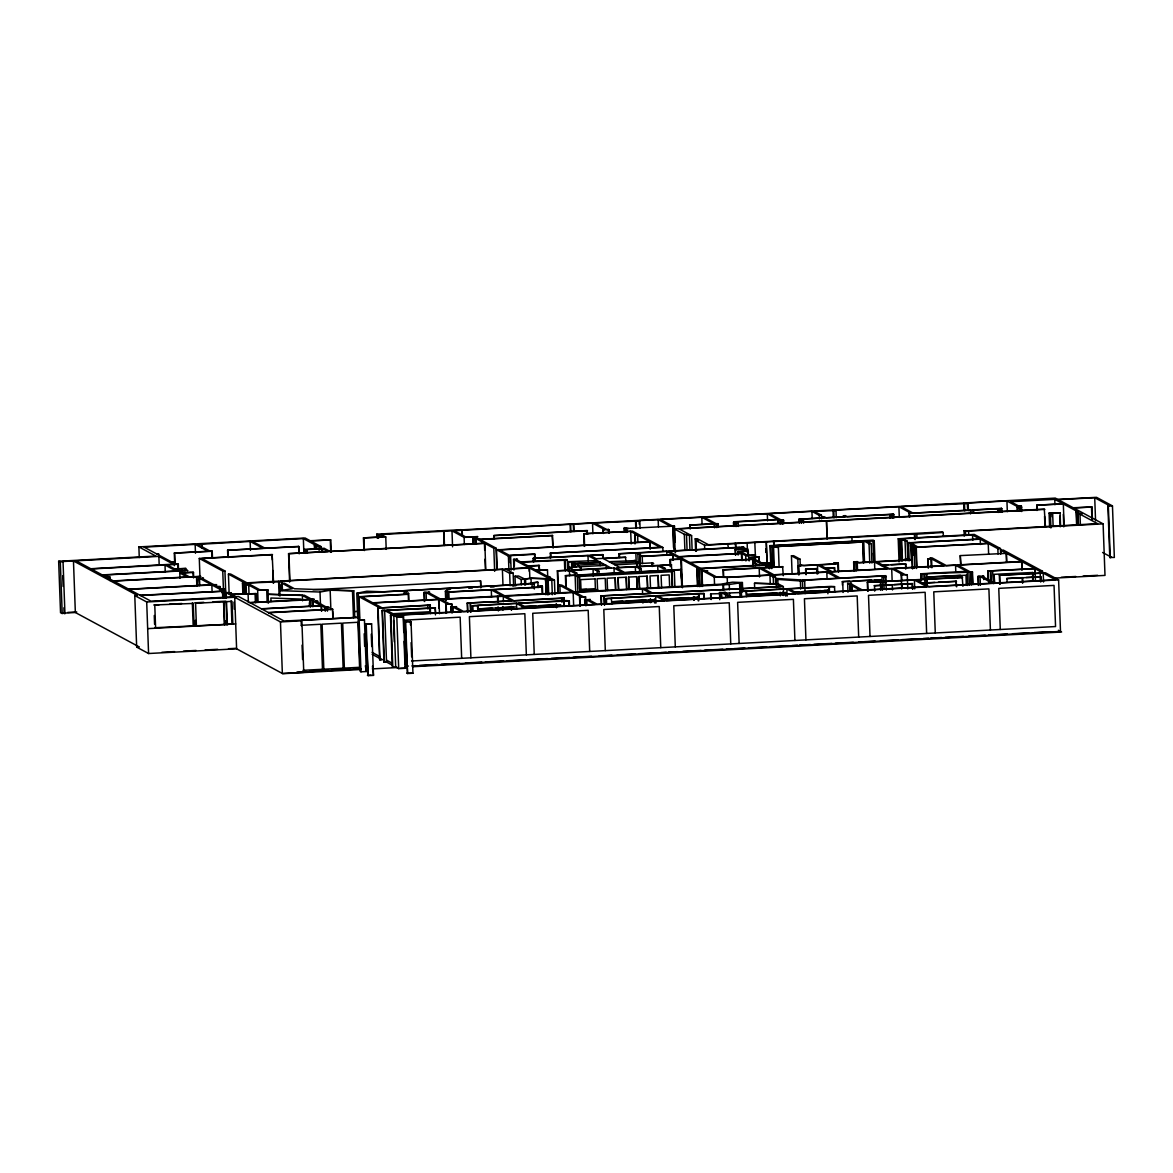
<?xml version="1.0" encoding="UTF-8"?>
<svg xmlns="http://www.w3.org/2000/svg" width="1173" height="1173" viewBox="0 0 1173 1173"><rect width="100%" height="100%" fill="white"/><g stroke="black" fill="none" stroke-linecap="round" stroke-linejoin="round"><path stroke-width="1.5" d="M229.146 593.699L228.427 574.14L257.635 589.887L268.001 589.975L268.397 603.171M231.902 594.462L256.359 593.611L256.682 602.497M282.444 590.415L282.18 583.304L292.253 588.743L279.731 590.635L320.024 592.028L330.17 590.239L353.777 590.781L354.745 617.438M357.692 618.171L356.783 593.289L366.782 591.221L383.204 591.793L524.595 584.227L536.12 582.189L537.923 582.248L538.114 587.585M524.419 579.198L530.592 578.113L549.536 578.758L529.478 567.952L505.9 569.213L513.144 573.113L513.598 585.562M515.328 585.078L515.006 576.192L521.179 579.521L531.002 578.333L549.961 578.993L551.031 579.565L545.665 580.356L546.046 591.016M545.885 594.784L545.665 580.356M537.923 582.248L530.519 583.553L534.126 583.685L534.331 589.022M545.357 580.562L554.433 580.107L554.946 594.33M356.783 593.289L534.126 583.685M754.694 588.597L754.488 583.26L776.159 584.007L780.778 586.5L653.112 593.333L644.607 588.758L729.269 584.491L742.406 582.541L742.67 589.638M754.488 583.26L778.227 583.831L783.344 586.588L783.667 595.473M139.264 557.571L138.883 546.911L305.141 538.011L321.255 546.706L321.387 550.254M376.841 537.747L376.709 534.184L461.048 529.683L462.191 530.299L462.382 535.621M461.429 529.873L1055.319 498.1L1103.104 523.862L1104.995 575.4L1053.897 578.142M174.63 561.955L174.308 553.069L207.929 551.266L195.158 544.389L144.074 547.131L172.739 562.571L170.554 562.688L158.868 556.383L76.084 560.811L151.024 601.206L233.808 596.778L226.184 592.673L226.389 598.01M227.841 557.336L227.577 550.225L262.899 548.334L250.142 541.457L197.563 544.404L210.114 551.163L212.225 551.266L212.489 558.377M316.241 549.037L316.109 545.489L303.352 538.598L252.312 541.34L265.083 548.216L298.646 546.413L299.291 553.729M376.709 534.184L382.691 536.853L363.454 537.879L363.923 550.328M475.622 544.111L475.358 536.999L464.097 537.366L451.986 530.841L381.108 534.448L385.756 536.955L386.21 549.389M574.11 531.574L573.846 524.463L570.107 524.331L454.171 530.724L465.901 537.043L477.807 536.633L474.977 536.794L475.241 543.905M573.568 531.266L573.304 524.155L592.526 523.129L604.579 529.639L602.834 529.727L602.966 533.275M640.062 528.085L639.798 520.973L594.711 523.011L606.764 529.522L608.89 529.624L609.022 533.187M639.3 524.199L639.168 520.636L658.17 519.624L670.56 526.296M689.959 528.598L689.827 525.049L713.829 523.759L701.806 517.293L660.355 519.507L673.111 526.384L674.035 551.266M777.89 522.982L777.758 519.419L767.303 513.789L703.991 517.176L716.762 524.052L716.894 527.601M821.613 518.803L821.481 515.24L819.297 515.358L811.936 511.399L769.488 513.671L782.244 520.548L782.376 524.096M836.246 517.689L835.997 510.578L814.121 511.281L821.481 515.24M909.295 516.868L909.163 513.305L910.908 513.217L898.899 506.736L835.205 510.152L835.997 510.578M968.399 510.622L968.136 503.51L901.084 506.619L913.093 513.1L1001.478 508.364L1001.977 512.132M967.549 508.408L967.344 503.085L1006.933 500.959L1018.941 507.44L1017.196 507.528L1017.328 511.091M1036.991 510.49L1036.8 505.152L1062.929 503.76L1054.747 499.346L1010.701 501.707L1021.712 507.645L1017.196 507.528M1057.738 499.405L1096.535 497.337L1112.459 505.915L1114.35 557.468L1109.79 557.439L1107.899 505.886L1109.731 505.798L1094.717 497.704L1058.193 499.654M310.171 540.724L330.727 539.903L331.182 552.336M310.625 540.973L330.727 539.903M363.454 537.879L385.756 536.955M1018.882 506.106L1021.478 506.208L1021.668 511.545M1019.278 506.325L1021.478 506.208M1036.8 505.152L1063.325 503.965L1077.576 511.648L1078.046 524.096M624.74 532.337L624.388 527.63L628.493 528.554M777.758 519.419L733.668 521.78L735.222 522.615L733.477 522.703L733.609 526.266M783.755 523.803L783.623 520.255L780.06 520.665L778.139 519.624L736.233 521.868L738.154 522.909L738.286 526.457M493.965 539.111L493.833 535.562L587.116 530.563L587.629 534.331M624.359 532.131L624.227 528.583L625.971 528.48L624.388 527.63M672.364 525.973L674.49 526.091L675.076 542.087M715.999 523.642L718.125 523.759L718.257 527.307M781.497 520.138L783.623 520.255M799.092 522.762L798.96 519.199L823.945 517.865L822.141 516.897L824.326 516.78L826.129 517.748L845.029 516.736L843.211 515.768L845.396 515.651L847.214 516.619L893.445 514.155L893.958 517.909M156.845 554.008L158.971 554.111L157.226 554.213M314.496 549.14L314.364 545.577L316.109 545.489M493.833 535.562L587.497 530.768M602.834 529.727L608.89 529.624M674.49 526.091L624.227 528.583M689.827 525.049L718.125 523.759M733.477 522.703L738.154 522.909M798.96 519.199L893.826 514.361M909.163 513.305L970.379 510.255L971.962 511.105L974.133 510.988L972.564 510.138L1001.845 508.569M174.308 553.069L212.225 551.266M227.577 550.225L299.027 546.618M314.364 545.577L321.255 546.706M476.135 543.935L475.945 538.598L478.129 538.495L495.988 548.114L496.78 569.448M361.357 669.475L282.737 673.683L236.609 648.816L148.575 653.522L136.669 647.1L134.778 595.547L137.388 595.415L73.459 560.958L62.198 561.559L63.049 562.014L64.94 613.567L60.541 612.805L58.65 561.266L155.848 556.061L138.883 546.911M479.669 539.316L552.336 535.431L553.172 548.07M584.242 546.193L583.787 533.744L632.511 531.134L662.833 547.468L662.965 551.031M675.164 552.014L674.314 528.906L1044.293 509.111L1045.48 527.176M480.036 539.521L552.718 535.636M583.787 533.744L630.707 531.457L649.681 541.677L649.945 548.788M1044.835 509.39L679.02 528.876L691.601 535.65L692.114 549.873M1073.207 507.748L1091.946 507.015L1092.4 519.448M58.65 561.266L63.049 562.014M1073.662 507.982L1091.946 507.015M1107.899 505.886L1112.459 505.915M304.511 553.026L304.379 549.477L322.135 548.524L322.267 552.087M307.077 553.113L306.945 549.565L322.604 548.729L327.868 551.559L288.558 553.656L289.599 582.101M304.379 549.477L307.223 549.712L307.355 553.26M635.004 543.92L634.666 535.035L637.1 534.903M199.938 576.207L199.293 558.436L272.151 554.536L273.573 583.186M484.698 550.298L484.434 543.187L330.038 551.442L324.1 548.231L322.135 548.524M1049.615 527.264L1049.087 513.041L1052.665 513.613L1053.119 526.061M272.532 554.741L201.844 558.524L224.937 570.972L225.92 598.201M288.558 553.656L484.816 543.392L493.818 548.231L495.988 548.114M634.666 535.035L637.628 535.196L637.892 542.293M1076.565 524.17L1076.096 511.736L1077.576 511.648M1060.539 525.269L1060.084 512.821L1051.99 513.261L1052.122 516.809M1076.096 511.736L1082.034 514.053L1079.981 514.17L1080.377 524.83M1049.087 513.041L1052.665 513.613M674.314 528.906L684.314 534.287L691.601 535.65M172.05 562.204L174.616 562.292L172.431 562.41M90.79 568.744L175.451 564.037L178.311 564.286L178.501 569.623M91.157 568.949L164.997 564.99L172.768 569.184L186.082 568.465L174.572 568.861L167.182 564.887L178.311 564.286M695.648 551.31L695.193 538.862L697.349 538.744L708.507 544.727L942.168 531.897L943.224 532.469L943.356 536.032M497.249 569.257L496.531 549.697L498.716 549.58L509.361 555.313L534.551 553.979L535.372 559.638M499.009 549.741L649.681 541.677M499.39 549.946L650.062 541.882L660.032 547.263L550.284 553.128L550.474 558.465M696.395 551.251L696 540.592L698.17 540.474L695.193 538.862M102.256 574.917L185.041 570.489M102.638 575.122L185.407 570.694M105.643 576.749L109.895 576.969L110.027 580.532M964.235 536.061L964.045 530.724L968.59 531.369L968.722 534.917M179.982 578.304L179.777 572.967L190.613 572.204L193.486 572.453L193.677 577.79M967.608 530.826L1097.62 523.671L1079.981 514.17M106.406 577.16L109.895 576.969M193.486 572.453L182.343 573.054L189.352 576.837L200.862 576.442L113.722 581.104M510.24 562.761L509.991 555.65L535.167 554.301M550.284 553.128L662.833 547.468M696 540.592L704.577 545.21L914.397 534.008L916.802 534.17L916.934 537.718M943.224 532.469L916.802 534.17M968.077 531.076L1103.104 523.862M199.293 558.436L222.753 571.09L224.937 570.972M964.045 530.724L968.59 531.369M496.531 549.697L508.408 556.105L510.607 555.987L511.12 570.21M228.427 574.14L230.612 574.022L259.658 589.682L268.001 589.975M513.95 570.034L513.554 559.374L517.484 559.169L516.12 559.462L554.433 580.107M533.334 561.882L533.216 558.319L602.658 554.609L603.157 558.363M619.197 557.278L619.065 553.729L743.858 547.058L741.629 547.395L747.7 549.111L748.125 556.266M770.778 565.137L770.06 545.65L873.137 540.137L874.237 540.724L875.014 561.984M899.046 561.823L898.21 538.788L974.264 534.419L1000.481 548.553L1000.672 553.876M113.341 580.899L187.167 576.955L179.777 572.967M533.216 558.319L587.996 555.606L596.778 560.342M603.025 554.814L590.18 555.503L596.177 558.729L625.429 557.16L625.942 560.914M619.065 553.729L635.854 553.055L640.077 554.037L640.399 562.923M672.935 559.961L672.745 554.624L666.748 551.398L638.024 552.938L640.077 554.037M770.06 545.65L774.723 546.794L772.113 546.926L772.816 566.412M871.95 563.099L871.231 543.612L869.046 543.715L863.739 540.856L774.942 545.606L778.388 547.468L779.107 566.955M910.072 542.718L979.851 538.979L972.534 535.035L902.755 538.774L907.242 541.193L907.961 560.679M874.237 540.724L872.873 540.797L874.046 562.278M898.21 538.788L907.242 541.193M873.269 541.017L867.038 541.354L871.231 543.612M862.873 541.985L776.027 546.574L862.873 541.985L863.607 561.97M199.777 585.415L199.527 578.304L203.457 578.084L202.079 578.392L221.961 589.095L222.093 592.658M735.339 554.873L735.148 549.565L742.817 549.155L739.738 547.498L668.933 551.281L701.425 568.788L702.07 586.515M735.148 549.565L747.7 549.111M772.113 546.926L778.388 547.468M640.238 567.072L639.945 555.269L644.021 556.163L672.745 554.624M520.753 561.955L566.192 559.521L567.321 560.137L567.717 570.796M521.12 562.16L567.321 560.137M625.81 557.366L603.303 558.568L619.799 567.453L671.279 564.697L671.85 570.239M639.945 555.269L642.217 556.486L673.111 554.829L680.839 558.993L681.557 578.553M738.14 555.034L738.008 551.486L745.442 550.914L748.301 551.163L748.433 554.697M748.301 551.163L740.574 551.574L747.524 555.313L755.632 555.108L745.705 555.635L741.805 553.524L679.299 556.867M908.225 560.386L907.579 542.659L909.764 542.556L910.747 543.084L911.392 560.797M911.861 560.606L911.274 544.653L913.459 544.536L918.092 547.029L987.871 543.304L980.217 539.184L910.439 542.908L910.571 546.457M907.579 542.659L910.747 543.084M568.187 570.606L567.864 561.706L570.342 561.764M567.864 561.706L597.16 560.547L610.869 567.937L557.322 570.796L558.113 592.13M571.837 569.022L571.574 561.911L572.571 562.175L572.761 567.512M678.918 556.662L741.424 553.319L741.615 558.641M574.125 566.779L574.462 563.201L575.562 563.788L575.694 567.351M528.099 565.914L539.037 565.327L539.785 570.958M574.946 563.465L600.077 562.116L600.195 565.679M575.019 563.509L600.151 562.16M609.08 561.691L635.194 560.606L634.285 560.386M528.656 566.207L539.595 565.621M573.993 563.216L575.562 563.788M670.164 566.691L669.9 559.58L680.839 558.993M636.631 561.647L638.127 562.175L636.631 561.647L636.763 565.195M669.9 559.58L681.396 559.286L698.551 568.538L696.806 568.641L697.466 586.353M128.678 589.169L211.463 584.74L199.527 578.304M213.647 584.623L216.653 584.682L214.029 584.828M242.855 593.743L242.474 583.084L244.776 582.952M246.96 582.834L529.096 567.747L529.228 571.295M577.937 565.078L603.142 563.773M612.071 563.289L637.276 561.999L637.408 565.547M129.059 589.374L211.844 584.946L219.776 589.213L221.961 589.095M242.474 583.084L245.157 583.157L245.553 593.831M247.342 583.04L281.652 581.72L281.975 590.606M513.144 573.113L509.654 573.304L502.396 569.404L280.772 581.251L281.652 581.72M911.274 544.653L916.274 547.351L988.238 543.51L997.856 548.685L1000.481 548.553M244.834 593.245L244.512 584.359L247.136 584.227M749.166 560.973L749.034 557.424L758.946 556.896L759.518 562.41M614.989 564.873L652.305 562.864L653.713 563.626L651.939 562.937L652.056 566.486M759.327 557.102L751.6 557.512L761.79 563.011L769.884 562.791L767.699 562.908L768.066 566.588M216.946 586.397L220.201 586.603L220.319 590.151M792.083 573.509L791.438 555.797L793.608 555.679L800.03 559.14L800.294 566.222M217.577 586.735L220.201 586.603M244.512 584.359L248.705 585.078L249.028 593.963M282.18 583.304L284.365 583.186L294.423 588.743L353.777 590.781M535.988 570.166L547.468 569.873L547.732 576.984M536.53 570.459L547.468 569.873M689.797 562.527L752.289 559.184L749.034 557.424M690.179 562.732L752.67 559.389L759.972 563.319L767.934 563.04M221.272 588.729L223.838 588.817L223.97 592.38M223.838 588.817L221.653 588.934L221.785 592.497M557.322 570.796L569.448 570.371L574.99 573.362L577.175 573.245L571.632 570.254L593.039 569.11L598.963 571.222L599.095 574.785M565.855 588.113L565.401 575.664L622.57 572.615L614.007 567.996L594.858 569.022L598.963 571.222M641.382 572.512L641.25 568.964L635.341 566.852L616.192 567.879L624.754 572.497L681.088 569.477L682.114 587.394M671.645 564.902L659.9 565.533L665.458 568.524L663.273 568.641L657.716 565.65L637.159 566.75L641.25 568.964M791.438 555.797L797.845 559.257L800.03 559.14M753.242 565.738L753.11 562.102L755.295 561.984L755.427 565.621M140.012 595.268L225.656 591.089L140.393 595.473M515.006 576.192L518.495 576.002L525.577 579.447L525.768 584.784M1000.833 553.759L1000.701 550.225L1003.326 550.078L1042.738 571.324L1040.128 571.471L1035.011 568.714L987.842 571.016L988.165 579.873M226.184 592.673L228.368 592.556L235.993 596.661L238.618 596.529L284.115 621.045L359.466 617.277L301.153 620.4L301.344 625.737M228.676 592.717L231.242 592.805L229.058 592.922M547.938 576.603L550.049 576.72L548.304 576.808M700.736 568.421L770.661 564.506L771.643 565.034L771.775 568.582M770.954 564.668L773.52 564.756L771.335 564.873L771.467 568.421M565.401 575.664L575.122 575.371L577.336 576.559L671.557 571.72L672.114 586.94M579.565 588.743L579.125 576.676L577.409 575.254L669.842 570.298L674.328 571.368L674.915 587.321M681.469 569.682L672.114 570.181L674.328 571.368M696.806 568.641L701.425 568.788M771.643 565.034L701.117 568.626L701.762 586.353M231.521 594.256L256.359 593.611M313 589.77L480.607 580.855L480.857 587.673M577.424 575.752L669.856 570.811L671.557 571.72M960.584 564.462L960.262 555.606L1006.507 553.348L1034.645 568.509L1034.835 573.817M836.158 562.893L838.284 563.011L838.607 571.867M853.959 570.811L853.636 561.955L857.258 561.588L859.061 562.556L906.318 560.034L904.779 559.198L906.964 559.096L912.359 559.932L876.7 561.838L889.207 568.582L944.089 565.65L931.582 558.905L927.711 558.891L928.034 567.747M702.539 586.324L701.953 570.371L704.137 570.254L716.278 576.808L727.773 577.219L771.702 574.873L759.18 568.128L723.067 569.829L723.33 576.925M836.54 563.099L838.284 563.011M853.636 561.955L855.762 562.072L856.085 570.928M931.23 567.395L930.893 558.539L927.711 558.891M705.134 570.796L707.73 570.884L705.501 571.002M723.067 569.829L782.596 566.647L783.3 575.708M798.637 574.667L798.314 565.811L801.438 565.415L800.279 564.799L803.989 565.503L835.484 563.817L833.68 562.849L835.865 562.732L838.035 563.905L838.24 571.662M782.978 566.852L761.365 568.011L773.887 574.755L829.971 571.75L817.449 565.005L798.314 565.811M838.035 563.905L819.634 564.887L832.156 571.632L887.037 568.7L874.515 561.955L857.258 562.879L855.073 561.706M134.778 595.547L146.698 601.984L234.717 597.262L280.464 621.925L301.872 620.781L303.763 672.334L282.356 673.478L280.464 621.925M607.585 590.518L607.071 578.23L615.209 577.82L615.649 590.078M618.538 589.887L618.083 577.629L626.221 577.233L626.675 589.491L626.221 577.233M629.007 589.33L628.567 577.072L636.69 576.676L637.144 588.934L636.631 576.647M639.505 588.773L639.065 576.515L647.188 576.119L647.643 588.377M658.097 575.488L658.552 587.746L658.17 575.532L650.033 575.928L650.531 588.216M805.778 574.477L805.587 569.213L816.745 568.612L817.244 572.336M827.097 568.055L834.384 567.673L834.883 571.383M884.354 564.99L887.888 564.814M891.421 564.624L905.527 563.861L906.04 567.585M805.587 569.213L817.112 568.817M825.645 568.362L834.751 567.879M881.202 565.386L905.908 564.066M159.117 604.725L153.883 605.004L193.252 603.435L194.073 626.162L193.178 625.678L192.343 602.951L193.252 603.435M169.616 604.154L181.844 603.509M194.674 602.819L203.779 602.336M212.885 601.852L225.641 601.163M403.483 591.735L407.119 591.544M446.986 589.418L450.623 589.213M468.745 588.245L472.367 588.054M490.49 587.087L494.126 586.896M512.249 585.928L515.871 585.723M406.503 593.377L408.629 593.479L408.893 600.591M424.303 601.324L423.966 592.438L429.655 592.13L428.277 592.438L449.728 603.992L451.854 604.095L452.177 612.995M445.696 600.18L445.373 591.295L446.737 591.001L450.637 591.808L539.419 587.057L537.703 586.133L539.888 586.016L541.97 587.145L493.466 589.74L513.965 600.781L563.832 597.893L564.345 601.646M540.269 586.221L542.395 586.324L542.644 593.435M557.996 592.394L557.732 585.283L561.662 585.078L583.48 596.837L585.606 596.94L585.928 605.84M406.884 593.582L408.629 593.479M423.966 592.438L426.092 592.556L438.599 599.286L438.922 608.171M445.373 591.295L448.819 592.13L491.296 589.858L502.455 595.869L440.784 599.168M540.636 586.427L542.395 586.324M504.639 595.752L572.365 592.13L559.858 585.4L557.732 585.283M249.79 602.555L309.599 599.344L309.863 606.456M311.783 599.227L314.335 599.315L312.165 599.432L312.355 604.769M359.876 619.74L359.026 596.705L405.653 594.212L403.952 593.289L406.122 593.171L408.219 594.3L361.592 596.793L382.075 607.834L430.08 605.048L430.579 608.802M67.741 612.423L76.744 611.939M250.172 602.746L312.458 599.594L312.722 606.705M701.953 570.371L714.254 576.999L727.216 577.468L769.943 575.181L773.242 576.969L775.426 576.852L775.69 583.934M802.552 580.107L838.079 578.216L826.818 572.145L772.127 575.063L775.426 576.852M901.729 589.007L901.201 574.829L902.946 574.741L891.7 568.67L829.003 572.028L840.264 578.098L885.483 575.679L886.377 590.048M920.981 580.87L920.732 573.788L966.816 571.324L955.555 565.254L893.885 568.553L905.131 574.623L907.257 574.726L907.785 588.905M63.899 607.775L64.09 613.112L75.351 612.511L138.561 646.572M912.638 568.128L914.823 568.011L914.031 546.559M1109.79 557.439L1111.623 557.336L1102.605 552.483M313.191 606.514L313 601.177L315.185 601.06L327.311 607.599L327.443 611.148M315.478 601.221L318.044 601.309L315.86 601.426M776.291 587.57L775.969 578.436L802.405 580.034L804.678 581.265L805.133 593.655M579.667 589.799L586.544 589.433M579.623 590.474L597.6 589.55M580.298 591.163L597.497 590.254M261.344 608.772L321.153 605.576L321.343 610.898M372.765 602.805L438.599 599.286M574.535 592.013L720.823 584.183L732.509 582.175L742.406 582.541M261.711 608.978L321.519 605.781L321.725 611.104M373.146 603.01L438.981 599.491L447.543 604.11L445.799 604.198L446.121 613.083M441.165 599.374L503.276 596.309L511.78 600.899L467.191 603.054L467.514 611.939M505.46 596.192L573.172 592.57L581.295 596.954L579.55 597.042L579.873 605.928M575.356 592.453L642.423 588.861L650.927 593.45L600.957 595.899L601.28 604.784M802.933 580.312L881.935 576.09L883.68 577.028L885.864 576.911L884.119 575.972L885.864 575.884M901.201 574.829L907.257 574.726M920.732 573.788L926.787 574.726L927.183 585.356M972.96 584.462L972.505 572.057L925.042 573.788L926.787 574.726M970.379 571.94L972.505 572.057M987.842 571.016L1034.645 568.509M775.969 578.436L777.772 579.403L804.678 581.265M326.622 607.233L329.188 607.321L327.003 607.438M313 601.177L325.126 607.717L327.311 607.599M842.449 585.18L842.317 581.632L849.56 581.251M853.182 581.06L871.29 580.092M874.911 579.902L880.718 579.814L842.317 581.632M960.526 575.313L925.937 577.16L966.376 575.225L966.699 584.066M268.338 612.541L332.516 609.11L333.22 618.2M268.72 612.746L332.883 609.315M1033.017 581.339L1032.695 572.497L994.03 574.33L994.733 583.392M383.556 659.637L379.612 659.622L377.721 608.069L379.905 607.951L359.026 596.705M427.969 608.948L427.837 605.385L430.447 605.239M445.799 604.198L451.854 604.095M467.191 603.054L561.97 598.435L562.102 601.984M561.72 601.778L561.588 598.23L564.213 598.083M579.55 597.042L585.606 596.94M600.957 595.899L783.344 586.588M377.721 608.069L427.837 605.385M847.976 592.233L847.654 583.377L851.583 583.157L850.22 583.465L862.536 590.092L926.714 586.661L914.397 580.019L867.302 582.321L867.624 591.177M867.302 582.321L962.227 577.248L962.93 586.309M978.282 585.254L977.959 576.398L983.634 576.104L982.256 576.398L994.572 583.04L1055.539 579.77L1043.222 573.128L999.352 575.254L999.675 584.11M999.352 575.254L1045.466 572.791L1058.603 579.873L1060.495 631.426L412.485 666.103M977.959 576.398L980.071 576.515L992.387 583.157L928.899 586.544L916.582 579.902L962.608 577.453L956.992 577.527M353.938 611.646L357.692 611.368M392.339 665.179L386.533 662.056L383.967 661.968L382.075 610.415L435.183 607.805L435.755 613.332M382.075 610.415L384.641 610.503L393.351 615.195L390.448 615.356L392.339 666.909L395.697 666.997L398.703 668.61L405.433 668.258L403.556 616.705L398.615 616.749L386.826 610.385L435.564 607.995M451.106 612.291L450.916 606.954L456.59 606.661L455.212 606.954L463.555 611.441L525.225 608.142L516.516 603.45L477.543 605.532L477.675 609.08M472.499 611.148L472.308 605.811L474.552 605.473L565.943 600.576L569.33 600.84L569.521 606.177M569.33 600.84L518.701 603.333L527.41 608.025L595.122 604.403L586.793 599.916L584.667 599.799L584.858 605.136M584.667 599.799L590.342 599.491L588.978 599.799L597.306 604.286L664.373 600.693L655.663 596.001L611.309 598.377L611.881 603.919M606.265 603.992L606.06 598.655L608.303 598.318L700.765 593.362L704.137 593.626L704.343 598.963M704.137 593.626L657.848 595.884L666.557 600.576L729.943 597.189L721.615 592.702L719.489 592.585L719.753 599.696M719.489 592.585L725.544 592.482L725.676 596.045M741.072 596.778L740.881 591.441L743.125 591.104L831.173 586.383L834.546 586.661L834.736 591.984M746.248 594.726L746.116 591.163L786.848 588.978L795.573 593.685L732.128 597.072L723.8 592.585L725.544 592.482M834.546 586.661L789.033 588.861L797.757 593.567L860.352 590.21L852.009 585.723L849.882 585.606L850.088 590.928M849.882 585.606L851.627 585.518L851.833 590.84M450.916 606.954L453.027 607.071L461.37 611.558L395.536 615.077M472.308 605.811L477.924 605.737L478.115 611.074M606.06 598.655L611.676 598.582M746.702 596.705L746.497 591.368L740.881 591.441M710.838 599.33L710.633 593.905L720.105 593.626M725.178 593.127L741.923 592.468M874.12 585.606L890.468 584.74M894.105 584.55L912.271 583.567L912.843 589.081M922.447 583.025L934.852 582.365M938.4 582.175L956.142 581.221L956.713 586.735M1022.68 577.659L1006.61 578.524L1040.891 576.911L1041.023 580.444M1026.243 577.468L1040.891 576.911M912.653 583.773L874.501 585.811L874.691 591.119M921.054 583.318L956.523 581.427M1061.272 577.263L1075.846 576.486M1083.119 576.09L1097.693 575.313M492.205 608.186L477.954 608.948L515.358 606.94M495.768 607.995L513.569 607.042M525.093 606.426L535.665 605.855M539.199 605.664L556.838 604.725M622.746 601.192L612.145 601.764L654.93 599.696L649.255 599.784M626.279 601.001L645.722 599.96M663.83 598.992L667.422 598.802M671.029 598.611L689.02 597.644M692.613 597.453L698.39 597.38L662.408 599.3M776.731 592.952L746.966 594.55L785.866 592.688L780.236 592.776M795.323 591.969L798.93 591.764M802.537 591.573L820.572 590.606M824.179 590.415L828.167 590.43L793.901 592.262M391.283 613.802L428.863 611.793M521.941 606.808L560.738 604.74M154.719 627.731L232.841 624.095L232.005 601.353L195.583 603.303L196.419 626.045L195.51 625.546L195.319 620.312M147.666 628.64L235.685 623.933M390.448 615.356L393.805 615.444L396.811 617.057L403.556 616.705M395.99 615.326L1058.603 579.873M358.293 619.843L364.451 619.974L366.343 671.528L360.961 671.806L360.184 671.396L358.293 619.843L364.451 619.974M301.329 625.297L320.83 624.256L322.487 669.284M365.507 623.728L371.606 623.831L373.498 675.384L368.117 675.663L365.507 623.728L371.606 623.831M404.949 621.587L411.049 621.69L412.94 673.243L407.559 673.522L404.949 621.587L411.049 621.69M136.669 647.1L139.279 646.968M161.918 652.276L174.513 651.601M183.516 651.118L196.111 650.443M205.099 649.974L217.709 649.299M228.5 648.713L235.7 648.332M379.612 659.622L381.797 659.505L372.164 654.314M383.967 661.968L387.545 661.777M411.576 660.986L1055.553 626.543L1054.043 585.4L998.766 588.362L1000.276 629.49M302.986 670.326L359.583 667.305L357.941 622.276L342.707 623.098L344.363 668.111M296.96 672.012L306.094 671.513M309.745 671.323L328.015 670.34M331.666 670.15L349.935 669.167M353.586 668.977L360.903 668.581M404.744 666.249L408.395 666.044M412.06 665.853L415.711 665.648M419.362 665.458L437.661 664.475M441.312 664.285L459.596 663.302M465.446 662.994L481.766 662.115M485.402 661.924L503.54 660.956M507.161 660.766L525.299 659.798M529.302 659.578L547.6 658.596M551.266 658.405L569.565 657.423M573.23 657.232L591.529 656.25M599.198 655.839L611.895 655.164M617.321 654.871L635.458 653.904M639.08 653.698L657.203 652.731M660.824 652.54L666.264 652.247M668.449 652.129L677.51 651.645M682.935 651.352L701.043 650.385M704.665 650.194L722.788 649.226M726.41 649.036L731.835 648.742M734.019 648.625L744.899 648.039M748.521 647.848L766.643 646.88M770.265 646.69L788.388 645.722M792.024 645.517L797.464 645.238M799.634 645.121L810.367 644.534M813.945 644.344L831.833 643.391M835.411 643.2L853.299 642.247M858.665 641.954L862.243 641.763M864.428 641.646L875.117 641.074M880.468 640.795L898.298 639.842M901.861 639.652L919.691 638.699M923.254 638.508L928.605 638.215M930.79 638.097L941.67 637.511M945.306 637.32L963.444 636.353M968.883 636.059L985.217 635.194M988.839 634.989L994.279 634.696M996.464 634.578L1007.226 634.006M1012.607 633.728L1028.736 632.863M1034.117 632.57L1050.26 631.704M361.357 668.83L303.045 671.953L303.763 672.334M372.325 668.889L397.926 667.525M412.544 666.733L1061.594 632.012L1058.369 630.282M400.506 668.287L405.433 668.258M367.398 675.281L370.991 675.091M406.84 673.141L412.94 673.243M1051.595 513.041L1060.084 512.821M309.599 599.344L302.385 595.459L268.074 594.286L304.408 595.268L312.458 599.594M301.036 599.066L270.89 598.025L271.022 601.558M1019.528 507.762L1019.66 511.311M967.344 503.085L968.136 503.51M1000.701 550.225L1006.141 553.143L1006.463 561.999M1032.695 572.497L1032.636 581.134M992.593 570.987L993.414 583.582M960.262 555.606L960.966 564.668M966.376 575.225L966.317 583.861M930.893 558.539L929.969 558.025L932.154 557.923L946.274 565.533L1021.624 561.5L1021.962 570.357M851.891 537.322L852.082 540.914M773.432 541.208L774.239 546.867L773.975 541.501M847.654 583.377L851.627 585.518M747.142 542.967L747.48 551.867M735.148 543.26L735.955 548.92L735.691 543.554M727.627 543.656L728.36 547.542M738.008 551.486L741.424 553.319M753.11 562.102L759.415 565.503M710.633 593.905L711.205 599.535M640.106 563.524L640.693 567.058M639.065 576.515L639.564 588.802M628.567 577.072L629.065 589.359M618.083 577.629L618.596 589.931M615.209 577.82L615.59 590.048M572.571 562.175L572.219 567.219M577.409 575.254L579.609 576.442L580.151 591.089M475.945 538.598L484.434 543.187M514.404 559.33L514.346 566.266M513.554 559.374L529.096 567.747M372.09 652.364L380.111 656.689M386.46 660.106L392.266 663.244M198.677 576.559L199.307 585.606M366.343 671.528L365.375 665.78M373.498 675.384L372.457 666.103M64.09 613.112L64.94 613.567M343.146 668.185L341.416 623.156L322.106 624.197L323.836 669.211M1108.353 506.135L1110.245 557.688M1094.717 497.704L1095.567 520.812M1091.491 506.765L1091.946 519.214M1077.972 511.868L1078.427 524.316M1076.491 511.941L1076.946 524.39M1063.325 503.965L1064.102 525.299M1063.31 514.419L1063.779 526.868M1059.82 516.164L1060.216 526.838M1054.747 499.346L1054.952 504.683M1050.392 513.745L1050.905 527.967M1044.556 516.223L1044.952 526.882M1043.222 573.128L1043.545 581.984M1040.524 576.705L1040.715 582.013M1040.128 571.471L1040.451 580.356M1037.196 505.358L1037.328 508.921M1035.011 568.714L1035.466 581.119M1021.082 505.988L1021.272 511.325M1022.27 568.788L1022.006 561.706L957.74 565.137L971.127 572.351L971.581 584.755M1022.592 577.644L1022.783 582.966M1022.284 579.213L1022.416 582.834M1017.577 507.733L1017.695 511.281M1006.933 500.959L1007.314 511.633M1006.507 553.348L1006.83 562.204M1006.991 578.729L1007.123 582.263M1001.478 508.364L1001.61 511.927M1000.452 512.337L1000.1 508.671L1000.232 512.22M998.267 512.454L997.915 508.789L998.047 512.337M999.733 575.459L1000.056 584.315M997.856 548.685L998.062 554.008M994.088 576.104L994.352 583.186M990.774 571.31L991.17 581.925M990.408 571.104L990.789 581.735M988.238 543.51L988.634 554.14M988.223 571.222L988.604 581.852M990.408 630.018L988.898 588.89L933.767 591.837L935.277 632.965M983.634 576.104L983.766 579.638M980.217 539.184L980.423 544.492M980.071 576.515L980.408 585.371M978.326 576.603L978.649 585.459M972.534 535.035L972.74 540.357M970.379 510.255L970.511 513.818M972.124 571.852L972.578 584.257M970.76 572.145L971.215 584.55M968.942 572.468L969.397 584.872M967.197 571.53L967.652 583.934M964.485 503.701L964.749 510.812M965.511 531.53L965.643 535.079M966.948 574.873L967.344 585.488M963.707 503.276L963.971 510.387M955.555 565.254L955.819 572.336M956.142 581.207L956.332 586.529M931.582 558.905L931.905 567.761M928.092 559.081L928.415 567.952M926.303 577.365L926.641 586.207M926.127 582.468L926.259 586.016M924.603 574.843L924.998 585.474M926.641 633.435L925.13 592.292L868.504 595.327L870.014 636.47M922.858 573.905L923.048 579.213M921.113 573.993L921.304 579.301M916.274 547.351L916.993 566.838M916.582 568.509L915.864 548.832L911.846 546.677L912.697 568.788M914.867 534.272L915.057 539.609M914.397 534.008L914.588 539.345M913.459 544.536L913.855 555.166M914.397 580.019L914.72 588.89M911.993 559.726L912.315 568.582M912.271 583.567L912.477 588.875M909.544 513.51L909.676 517.073M908.562 543.202L909.207 560.914M905.057 541.31L905.776 560.797M905.527 563.861L905.717 569.14M901.7 539.492L902.477 560.753M901.069 539.521L901.846 560.782M900.673 539.316L901.45 560.577M901.582 575.034L901.773 580.356M901.905 583.89L902.037 587.438M898.899 506.736L899.295 517.41M899.31 539.389L900.087 560.65M893.445 514.155L893.577 517.704M892.418 518.114L892.081 514.448L892.213 517.997M890.248 518.231L889.896 514.566L890.028 518.114M891.7 568.67L892.154 581.075M892.286 584.623L892.477 589.931M885.483 575.679L885.747 582.761M883.68 577.028L884.134 589.433M881.935 576.09L882.448 590.254M880.908 585.122L881.04 588.655M880.337 579.609L880.732 590.224M874.515 561.955L874.779 569.037M873.328 553.201L873.65 562.058M869.046 543.715L869.765 563.216M867.683 582.526L868.005 591.383M863.739 540.856L864.516 562.116M862.785 541.941L863.563 563.319M857.258 562.879L857.507 569.961M858.695 637.071L857.184 595.928L804.429 598.758L805.939 639.886M854.003 562.16L854.34 571.016M852.009 585.723L852.214 591.031M850.264 585.811L850.454 591.133M842.698 581.837L843.079 592.453M833.812 510.695L834.062 517.806M833.021 510.27L833.285 517.381M834.384 567.673L834.516 571.192M829.311 586.94L829.502 592.277M827.156 538.847L826.496 521.076L826.994 538.774M828.93 586.735L829.12 592.072M827.786 590.224L827.918 593.758M826.818 572.145L827.082 579.227M819.297 515.358L819.428 518.921M817.449 565.005L817.772 573.861M816.745 568.612L816.936 573.89M811.936 511.399L812.2 518.51M805.968 569.418L806.159 574.682M803.784 522.953L803.27 519.199L803.402 522.747M801.467 519.522L801.599 523.07M801.086 519.316L801.218 522.865M802.508 581.383L802.757 588.465M799.341 519.404L799.473 522.967M800.367 580.224L800.69 589.081M798.696 566.016L799.018 574.873M797.845 559.257L798.373 573.421M794.913 640.487L793.403 599.344L737.626 602.336L739.137 643.464M786.848 588.978L787.112 596.089M783.241 520.05L783.373 523.598M785.485 592.482L785.617 596.031M781.878 520.343L782.01 523.891M783.08 591.793L783.212 595.415M780.06 520.665L780.192 524.214M778.139 519.624L778.271 523.173M780.192 592.233L780.324 595.84M777.772 579.403L777.963 584.726M773.594 547.732L774.297 567.219M773.08 554.58L773.476 565.21M773.242 576.969L773.506 584.051M770.441 545.856L771.16 565.342M769.943 575.181L770.265 584.051M769.459 565.151L769.591 568.7M767.303 513.789L767.567 520.9M769.151 564.99L769.283 568.538M766.145 552.322L766.013 548.773L766.072 552.292M765.764 563.157L765.881 566.706M765.514 563.025L765.646 566.574M758.946 556.896L759.151 562.204M759.18 568.128L759.518 576.984M754.825 542.527L755.485 558.553M752.67 559.389L752.934 566.471M747.157 548.832L747.289 552.366M745.705 555.635L745.911 560.958M741.805 553.524L742.054 560.621M741.043 582.776L741.556 596.984M739.547 582.717L740.075 596.94M735.97 523.026L736.101 526.574M735.603 522.821L735.72 526.369M735.53 549.77L735.72 555.078M733.843 522.909L733.975 526.472M729.269 584.491L729.459 589.828M729.591 593.377L729.723 596.94M730.75 643.918L729.239 602.775L673.786 605.752L675.296 646.88M727.216 577.468L727.407 582.79M723.448 570.034L723.712 577.116M723.492 584.799L723.682 590.136M723.037 584.55L723.228 589.887M721.615 592.702L721.806 598.025M717.759 523.554L717.876 527.102M719.87 592.79L720.061 598.127M716.38 523.847L716.512 527.395M714.577 524.17L714.709 527.718M714.196 523.964L714.328 527.513M714.254 576.999L714.518 584.095M704.577 545.21L704.709 548.759M701.806 517.293L702.07 524.404M703.771 593.435L703.961 598.758M699.24 568.905L699.885 586.632M698.932 568.744L699.592 586.456M699.02 580.987L699.211 586.324M698.903 593.919L699.093 599.242M698.521 593.714L698.785 600.825M697.187 568.846L697.832 586.559M698.008 597.174L698.14 600.708M694.093 596.793L694.225 600.327M693.712 596.588L693.844 600.121M690.208 525.24L690.34 528.803M689.431 535.768L689.959 549.99M686.484 534.17L687.07 550.166M684.314 534.287L684.9 550.284M681.396 559.286L682.437 587.732M681.088 569.477L681.748 587.262M675.34 549.199L675.472 552.747M674.108 525.885L674.24 529.434M672.745 526.178L673.522 547.512M673.111 554.829L673.317 560.166M672.041 571.5L672.628 587.277M670.457 559.873L670.648 565.21M669.666 587.189L669.167 574.902L661.088 575.342L661.601 587.629M666.748 551.398L666.88 554.961M658.17 519.624L658.434 526.736M657.716 565.65L657.921 570.987M660.766 647.657L659.255 606.529L603.802 609.491L605.312 650.619M655.663 596.001L655.927 603.113M654.505 598.904L654.681 603.025M652.305 562.864L652.437 566.427M650.062 541.882L650.326 548.993M650.634 599.11L650.766 602.658M650.253 598.919L650.385 602.453M647.129 576.075L647.584 588.333M642.217 556.486L642.481 563.597M642.423 588.861L642.613 594.198M642.819 599.535L642.936 603.083M639.432 569.052L639.564 572.615M637.892 554.155L638.229 563.04M636.147 521.179L636.411 528.29M635.517 520.827L635.781 527.938M635.209 535.313L635.458 542.425M635.854 553.055L636.177 561.94M635.341 566.852L635.531 572.189M630.707 531.457L631.162 543.905M626.69 528.862L626.822 532.425M626.353 528.686L626.485 532.249M619.432 553.935L619.564 557.483M614.007 567.996L614.197 573.318M608.508 529.419L608.64 532.982M606.265 568.949L606.06 565.342L568.744 567.336L570.591 568.069L569.272 567.365L569.404 570.914M606.441 598.86L606.632 604.198M605.723 590.606L605.209 578.318L597.13 578.758L597.644 591.045M603.215 529.932L603.347 533.48M602.658 554.609L602.775 558.157M604.33 596.163L604.652 605.048M603.948 595.957L604.271 604.857M601.324 596.104L601.646 604.989M597.13 571.324L597.262 574.873M592.526 523.129L592.922 533.803M593.039 569.11L593.303 576.222M587.116 530.563L587.248 534.126M587.996 555.606L588.201 560.943M589.696 651.455L588.186 610.327L532.733 613.288L534.243 654.431M586.793 599.916L586.984 605.239M584.154 533.95L584.609 546.398M585.224 596.734L585.356 600.297M585.048 600.004L585.239 605.341M581.06 570.239C581.119 565.357 579.55 565.445 580.606 570.269M579.931 597.248L580.254 606.133M577.336 576.559L577.922 592.556M575.107 563.817L575.239 567.365M575.122 575.371L575.782 593.142M572.101 562.204L572.307 567.541M570.664 524.624L570.928 531.736M573.172 592.57L573.626 605.019M570.107 524.331L570.371 531.442M569.448 570.371L569.638 575.708M568.538 562.072L568.861 570.972M568.949 600.649L569.14 605.972M565.782 575.87L566.236 588.318M565.137 560.239L565.533 570.914M564.389 559.844L564.785 570.503M564.081 601.133L564.286 606.456M563.832 597.893L563.964 601.441M563.714 600.928L563.905 606.25M559.858 585.4L560.122 592.512M557.703 571.002L558.363 592.6M556.442 604.154L556.574 607.687M556.061 603.948L556.193 607.497M552.336 535.431L552.732 546.09M550.885 553.465L551.017 557.014M551.809 580.562L552.322 594.784M548.187 580.444L548.715 594.667M547.161 580.62L547.688 594.843M542.014 586.119L542.234 594.256M539.037 565.327L539.243 570.664M534.551 553.979L534.756 559.301M533.583 558.524L533.715 562.072M532.058 584.051L532.19 587.6M531.002 578.333L531.208 583.67M529.478 567.952L529.859 578.612M524.918 581.207L525.049 584.755M524.551 579.638L524.742 584.96M526.354 654.842L524.844 613.714L469.391 616.675L470.901 657.818M521.179 579.521L521.369 584.843M516.516 603.45L516.707 608.787M511.428 606.558L511.56 610.107M509.654 573.304L510.108 585.752M511.061 606.368L511.193 609.901M508.408 556.105L508.935 570.327M502.396 569.404L502.982 585.4M503.276 596.309L503.466 601.646M502.85 606.544L502.982 610.092M497.939 596.602L498.129 601.925M498.334 607.262L498.466 610.825M497.499 596.368L497.704 601.69M497.895 607.028L498.026 610.576M494.214 535.753L494.346 539.316M493.818 548.231L494.654 571.339M491.296 589.858L491.546 596.969M484.816 543.392L485.798 570.049M485.021 559.184L485.417 569.843M480.534 580.811L480.783 587.673M473.174 537.117L473.437 544.228M472.792 536.911L473.056 544.023M472.69 606.016L472.88 611.353M470.564 603.318L470.886 612.218M470.182 603.113L470.52 612.013M467.572 603.259L467.895 612.145M464.097 537.366L464.361 544.477M461.869 530.123L462.074 535.46M461.663 658.317L460.153 617.174L404.7 620.136L406.21 661.279M451.986 530.841L452.573 546.838M453.027 607.071L453.233 612.394M451.473 603.904L451.605 607.453M451.282 607.159L451.488 612.497M448.819 592.13L449.083 599.227M447.5 591.412L447.749 598.523M443.951 531.266L444.479 545.489M443.643 531.105L444.156 545.313M445.74 591.5L446.077 600.385M446.165 604.403L446.502 613.288M438.981 599.491L439.494 613.714M435.183 607.805L435.447 614.916M430.33 608.288L430.52 613.611M430.08 605.048L430.198 608.596M429.948 608.083L430.139 613.406M426.092 592.556L426.356 599.667M424.347 592.644L424.67 601.529M410.345 621.309L410.477 624.857M411.122 642.643L411.65 656.851M408.248 593.274L408.483 601.412M405.667 621.983L407.559 673.522M403.175 616.499L403.761 632.496M404.084 641.382L404.934 664.49M396.811 617.057L398.703 668.61M393.805 615.444L395.697 666.997M393.541 620.517L394.319 641.778M390.902 615.605L392.794 667.144M384.641 610.503L386.533 662.056M382.457 610.62L384.348 662.173M378.483 534.58L378.615 538.143M377.53 534.639L377.662 538.187M378.087 608.274L379.979 659.827M371.284 634.109L371.738 646.558M363.909 538.128L364.363 550.562M366.225 624.109L368.117 675.663M364.202 633.772L364.656 646.22M358.322 593.347L359.305 620.004M359.011 617.042L360.961 671.806M352.487 591.001L353.469 617.672M330.273 539.653L330.727 552.102M332.575 610.884L332.839 617.995M330.17 590.239L330.889 609.784M325.126 607.717L325.258 611.265M322.604 548.729L322.736 552.278M318.983 546.823L319.115 550.386M320.024 592.028L320.478 604.476M316.827 545.665L316.959 549.228M314.745 545.782L314.877 549.331M310.273 599.711L310.537 606.822M309.98 599.55L310.229 606.661M309.364 602.805L309.496 606.338M305.039 549.829L305.171 553.377M303.352 538.598L303.866 552.82M302.385 595.459L302.575 600.796M298.646 546.413L298.91 553.524M302.062 645.121L302.59 659.519M288.939 553.861L289.922 580.532M280.904 584.814L281.095 590.136M279.467 581.837L279.98 596.06M278.588 581.368L279.115 595.591M272.151 554.536L272.341 559.873M272.737 570.533L273.192 582.981M266.726 590.195L267.18 602.643M257.635 589.887L258.089 602.321M255.069 593.831L255.406 602.731M250.142 541.457L250.465 550.342M248.075 593.597L248.397 602.482M246.095 585.21L246.418 594.095M242.84 583.289L243.236 593.949M234.717 597.262L236.609 648.816M233.999 602.116L234.263 609.227M230.861 592.6L230.993 596.163M231.096 600.869L231.931 623.596M227.943 550.43L228.207 557.542M226.521 601.558L227.371 624.666M226.052 601.764L226.902 624.872M224.673 590.562L224.864 595.899M225.788 620.781L225.92 624.344M222.753 571.09L223.413 588.861M223.471 591.207L223.735 598.318M223.867 601.881L224.717 624.989M223.178 591.045L223.427 598.157M223.559 601.72L224.41 624.828M223.061 597.951L222.489 590.679L222.753 597.79M211.858 551.061L212.108 558.172M211.844 584.946L212.108 592.057M202.064 547.718L201.712 544.037L201.844 547.6M196.8 576.837L197.123 585.723M196.507 576.676L196.829 585.562M195.158 544.389L195.48 553.275M193.105 572.248L193.296 577.585M182.02 568.861L182.152 572.424M181.712 568.7L181.844 572.263M177.929 564.081L178.135 569.418M174.689 553.275L175.07 563.934M174.234 562.087L174.366 565.65M164.997 564.99L165.261 572.101M158.868 556.383L159.191 565.283M154.792 605.488L155.613 628.215M154.264 615.488L154.587 624.241M146.698 601.984L148.575 653.522M73.459 560.958L75.351 612.511M62.726 575.782L63.122 586.441M60.322 562.16L62.213 613.714M186.918 570.21L184.733 570.327L187.9 570.738L186.918 570.21M577.453 564.814L578.568 565.415L577.453 564.814M595.019 578.905L580.606 579.638L581.016 589.462L595.385 588.685L595.019 578.905M766.292 541.955L767.01 563.245L766.292 541.955"/></g></svg>
